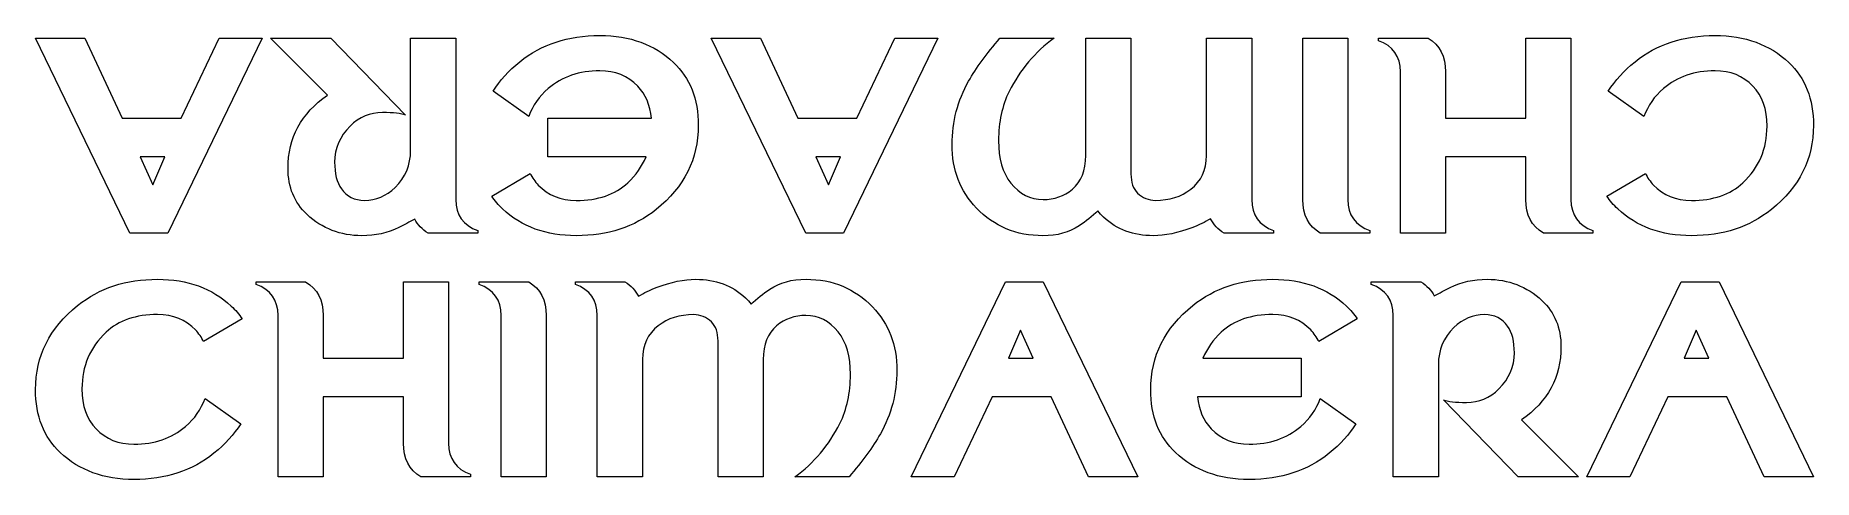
# Model space of a CAD drawing. Extents: x -36.5 to 36.5, y -9.1 to 9.1.
import ezdxf

# ---------------------------------------------------------------- set-up
doc = ezdxf.new("R2010")
doc.units = 0
doc.layers.add('engrave', color=3, linetype='Continuous', lineweight=0, true_color=0x00ff00)

msp = doc.modelspace()

# ---------------------------------------------------------------- linework, layer by layer
at = {"layer": 'engrave'}
for p, q in [((-32.603, 1), (-36.478, 9)), ((-36.478, 9), (-34.451, 9)), ((-34.451, 9), (-32.925, 5.712)), ((-27.176, 9), (-31.051, 1)), ((-30.507, 5.712), (-28.949, 9)), ((-28.949, 9), (-27.176, 9)), ((-24.498, 6.666), (-26.843, 9)), ((-26.843, 9), (-24.36, 9)), ((-24.36, 9), (-21.294, 5.844)), ((-21.088, 4.399), (-21.088, 9)), ((-21.088, 9), (-19.234, 9)), ((-19.234, 9), (-19.234, 2.382)), ((-4.876, 1), (-8.751, 9)), ((-8.751, 9), (-6.724, 9)), ((-6.724, 9), (-5.199, 5.712)), ((0.551, 9), (-3.324, 1)), ((-2.78, 5.712), (-1.223, 9)), ((-1.223, 9), (0.551, 9)), ((3.097, 9), (5.321, 9)), ((6.618, 4.183), (6.618, 9)), ((6.618, 9), (8.471, 9)), ((8.471, 9), (8.471, 3.43)), ((11.574, 4.183), (11.574, 9)), ((11.574, 9), (13.427, 9)), ((13.427, 9), (13.427, 2.382)), ((15.522, 2.382), (15.522, 9)), ((15.522, 9), (17.375, 9)), ((17.375, 9), (17.375, 2.382)), ((18.627, 8.893), (18.627, 9)), ((18.627, 9), (20.662, 9)), ((24.674, 5.712), (24.674, 9)), ((24.674, 9), (26.528, 9)), ((26.528, 9), (26.528, 2.382)), ((19.528, 1), (19.528, 7.618)), ((21.381, 7.618), (21.381, 5.712)), ((-16.241, 5.781), (-17.702, 6.824)), ((29.521, 5.781), (28.06, 6.824)), ((-32.925, 5.712), (-30.507, 5.712)), ((-15.463, 4.124), (-15.463, 5.712)), ((-15.463, 5.712), (-11.205, 5.712)), ((-5.199, 5.712), (-2.78, 5.712)), ((21.381, 5.712), (24.674, 5.712)), ((-31.178, 4.124), (-32.188, 4.124)), ((-32.188, 4.124), (-31.661, 2.985)), ((-31.661, 2.985), (-31.178, 4.124)), ((-11.428, 4.124), (-15.463, 4.124)), ((-3.452, 4.124), (-4.461, 4.124)), ((-4.461, 4.124), (-3.934, 2.985)), ((-3.934, 2.985), (-3.452, 4.124)), ((24.674, 4.124), (21.381, 4.124)), ((21.381, 4.124), (21.381, 1)), ((24.674, 2.382), (24.674, 4.124)), ((-17.761, 2.514), (-16.182, 3.451)), ((28.001, 2.514), (29.58, 3.451)), ((-31.051, 1), (-32.603, 1)), ((-18.334, 1), (-20.367, 1)), ((-18.334, 1.105), (-18.334, 1)), ((-3.324, 1), (-4.876, 1)), ((14.327, 1), (12.294, 1)), ((14.327, 1.105), (14.327, 1)), ((18.275, 1), (16.243, 1)), ((18.275, 1.105), (18.275, 1)), ((21.381, 1), (19.528, 1)), ((27.428, 1), (25.395, 1)), ((27.428, 1.105), (27.428, 1)), ((-27.428, -1.105), (-27.428, -1)), ((-27.428, -1), (-25.395, -1)), ((-21.381, -4.124), (-21.381, -1)), ((-21.381, -1), (-19.528, -1)), ((-19.528, -1), (-19.528, -7.618)), ((-18.275, -1.105), (-18.275, -1)), ((-18.275, -1), (-16.243, -1)), ((-14.327, -1.105), (-14.327, -1)), ((-14.327, -1), (-12.294, -1)), ((-0.551, -9), (3.324, -1)), ((3.324, -1), (4.876, -1)), ((4.876, -1), (8.751, -9)), ((18.334, -1.105), (18.334, -1)), ((18.334, -1), (20.367, -1)), ((27.176, -9), (31.051, -1)), ((31.051, -1), (32.603, -1)), ((32.603, -1), (36.478, -9)), ((-28.001, -2.514), (-29.58, -3.451)), ((-26.528, -9), (-26.528, -2.382)), ((-24.674, -2.382), (-24.674, -4.124)), ((-17.375, -9), (-17.375, -2.382)), ((-15.522, -2.382), (-15.522, -9)), ((-13.427, -9), (-13.427, -2.382)), ((17.761, -2.514), (16.182, -3.451)), ((19.234, -9), (19.234, -2.382)), ((-8.471, -9), (-8.471, -3.43)), ((3.934, -2.985), (3.452, -4.124)), ((4.461, -4.124), (3.934, -2.985)), ((31.661, -2.985), (31.178, -4.124)), ((32.188, -4.124), (31.661, -2.985)), ((-24.674, -4.124), (-21.381, -4.124)), ((-11.574, -4.183), (-11.574, -9)), ((-6.618, -4.183), (-6.618, -9)), ((3.452, -4.124), (4.461, -4.124)), ((11.428, -4.124), (15.463, -4.124)), ((15.463, -4.124), (15.463, -5.712)), ((31.178, -4.124), (32.188, -4.124)), ((21.088, -4.399), (21.088, -9)), ((-29.521, -5.781), (-28.06, -6.824)), ((-21.381, -5.712), (-24.674, -5.712)), ((-24.674, -5.712), (-24.674, -9)), ((-21.381, -7.618), (-21.381, -5.712)), ((2.78, -5.712), (1.223, -9)), ((5.199, -5.712), (2.78, -5.712)), ((6.724, -9), (5.199, -5.712)), ((15.463, -5.712), (11.205, -5.712)), ((16.241, -5.781), (17.702, -6.824)), ((30.507, -5.712), (28.949, -9)), ((32.925, -5.712), (30.507, -5.712)), ((34.451, -9), (32.925, -5.712)), ((24.36, -9), (21.294, -5.844)), ((24.498, -6.666), (26.843, -9)), ((-24.674, -9), (-26.528, -9)), ((-18.627, -9), (-20.662, -9)), ((-18.627, -8.893), (-18.627, -9)), ((-15.522, -9), (-17.375, -9)), ((-11.574, -9), (-13.427, -9)), ((-6.618, -9), (-8.471, -9)), ((-3.097, -9), (-5.321, -9)), ((1.223, -9), (-0.551, -9)), ((8.751, -9), (6.724, -9)), ((21.088, -9), (19.234, -9)), ((26.843, -9), (24.36, -9)), ((28.949, -9), (27.176, -9)), ((36.478, -9), (34.451, -9))]:
    msp.add_line(p, q, dxfattribs=at)
for points in [[(-16.606, 8.031), (-15.717, 8.748), (-14.623, 9.107), (-13.324, 9.107)], [(-13.324, 9.107), (-12.088, 9.107), (-11.08, 8.739), (-10.301, 8.005)], [(1.81, 7.236), (2.114, 7.773), (2.543, 8.361), (3.097, 9)], [(5.321, 9), (4.541, 8.435), (3.925, 7.705), (3.473, 6.809)], [(19.528, 7.618), (19.528, 8.253), (19.227, 8.678), (18.627, 8.893)], [(20.662, 9), (21.141, 8.714), (21.381, 8.253), (21.381, 7.618)], [(29.157, 8.031), (30.046, 8.748), (31.14, 9.107), (32.439, 9.107)], [(32.439, 9.107), (33.674, 9.107), (34.682, 8.739), (35.462, 8.005)], [(-17.702, 6.824), (-17.427, 7.261), (-17.062, 7.664), (-16.606, 8.031)], [(28.06, 6.824), (28.335, 7.261), (28.701, 7.664), (29.157, 8.031)], [(-13.324, 7.661), (-14.16, 7.661), (-14.866, 7.417), (-15.442, 6.929)], [(-11.767, 7.03), (-12.173, 7.451), (-12.692, 7.661), (-13.324, 7.661)], [(-10.301, 8.005), (-9.623, 7.366), (-9.284, 6.505), (-9.284, 5.421)], [(32.439, 7.661), (31.602, 7.661), (30.896, 7.417), (30.32, 6.929)], [(33.995, 7.03), (33.589, 7.451), (33.071, 7.661), (32.439, 7.661)], [(35.462, 8.005), (36.139, 7.366), (36.478, 6.505), (36.478, 5.421)], [(-26.118, 3.658), (-26.118, 4.911), (-25.578, 5.913), (-24.498, 6.666)], [(-15.442, 6.929), (-15.812, 6.615), (-16.079, 6.232), (-16.241, 5.781)], [(-11.205, 5.712), (-11.255, 6.255), (-11.442, 6.695), (-11.767, 7.03)], [(1.133, 4.637), (1.133, 5.572), (1.359, 6.439), (1.81, 7.236)], [(3.473, 6.809), (3.183, 6.233), (3.038, 5.56), (3.038, 4.791)], [(30.32, 6.929), (29.95, 6.615), (29.684, 6.232), (29.521, 5.781)], [(34.573, 5.39), (34.573, 6.084), (34.38, 6.631), (33.995, 7.03)], [(-22.242, 5.945), (-22.75, 5.945), (-23.193, 5.76), (-23.571, 5.39)], [(-21.294, 5.844), (-21.474, 5.911), (-21.79, 5.945), (-22.242, 5.945)], [(-23.571, 5.39), (-23.994, 4.973), (-24.206, 4.48), (-24.206, 3.912)], [(-9.284, 5.421), (-9.284, 4.044), (-9.86, 2.893), (-11.01, 1.969)], [(33.587, 3.069), (34.244, 3.684), (34.573, 4.458), (34.573, 5.39)], [(36.478, 5.421), (36.478, 4.044), (35.903, 2.893), (34.752, 1.969)], [(-21.723, 2.875), (-21.3, 3.28), (-21.088, 3.788), (-21.088, 4.399)], [(2.134, 2.028), (1.467, 2.722), (1.133, 3.592), (1.133, 4.637)], [(3.038, 4.791), (3.038, 4.056), (3.206, 3.477), (3.542, 3.054)], [(-25.339, 1.767), (-25.859, 2.255), (-26.118, 2.885), (-26.118, 3.658)], [(-24.206, 3.912), (-24.206, 3.446), (-24.113, 3.08), (-23.926, 2.816)], [(-12.175, 3.069), (-11.843, 3.381), (-11.594, 3.732), (-11.428, 4.124)], [(6.068, 2.8), (6.434, 3.107), (6.618, 3.568), (6.618, 4.183)], [(10.923, 2.8), (11.357, 3.136), (11.574, 3.597), (11.574, 4.183)], [(-16.182, 3.451), (-16.094, 3.275), (-15.983, 3.116), (-15.849, 2.974)], [(-15.849, 2.974), (-15.447, 2.551), (-14.928, 2.339), (-14.292, 2.339)], [(-14.292, 2.339), (-13.4, 2.339), (-12.694, 2.582), (-12.175, 3.069)], [(3.542, 3.054), (3.899, 2.603), (4.34, 2.377), (4.865, 2.377)], [(8.471, 3.43), (8.471, 3.08), (8.563, 2.818), (8.746, 2.642)], [(29.58, 3.451), (29.668, 3.275), (29.779, 3.116), (29.914, 2.974)], [(29.914, 2.974), (30.316, 2.551), (30.834, 2.339), (31.47, 2.339)], [(31.47, 2.339), (32.36, 2.339), (33.066, 2.582), (33.587, 3.069)], [(-23.926, 2.816), (-23.703, 2.502), (-23.387, 2.345), (-22.978, 2.345)], [(-22.978, 2.345), (-22.512, 2.345), (-22.094, 2.521), (-21.723, 2.875)], [(-19.234, 2.382), (-19.234, 1.747), (-18.934, 1.321), (-18.334, 1.105)], [(-17.315, 1.995), (-17.485, 2.154), (-17.634, 2.327), (-17.761, 2.514)], [(4.865, 2.377), (5.328, 2.377), (5.729, 2.518), (6.068, 2.8)], [(8.746, 2.642), (8.951, 2.444), (9.195, 2.345), (9.478, 2.345)], [(9.478, 2.345), (10.049, 2.345), (10.531, 2.496), (10.923, 2.8)], [(13.427, 2.382), (13.427, 1.747), (13.727, 1.321), (14.327, 1.105)], [(16.243, 1), (15.762, 1.286), (15.522, 1.747), (15.522, 2.382)], [(17.375, 2.382), (17.375, 1.747), (17.675, 1.321), (18.275, 1.105)], [(25.395, 1), (24.915, 1.286), (24.674, 1.747), (24.674, 2.382)], [(26.528, 2.382), (26.528, 1.747), (26.828, 1.321), (27.428, 1.105)], [(28.447, 1.995), (28.277, 2.154), (28.129, 2.327), (28.001, 2.514)], [(-23.089, 0.893), (-23.968, 0.893), (-24.718, 1.185), (-25.339, 1.767)], [(-20.918, 1.578), (-21.123, 1.457), (-21.342, 1.34), (-21.574, 1.227)], [(-20.367, 1), (-20.615, 1.149), (-20.799, 1.341), (-20.918, 1.578)], [(-14.292, 0.893), (-15.524, 0.893), (-16.532, 1.261), (-17.315, 1.995)], [(-11.01, 1.969), (-11.903, 1.252), (-12.997, 0.893), (-14.292, 0.893)], [(4.861, 0.893), (3.766, 0.893), (2.857, 1.272), (2.134, 2.028)], [(7.115, 1.91), (6.883, 1.688), (6.625, 1.484), (6.343, 1.296)], [(7.348, 1.651), (7.26, 1.732), (7.183, 1.818), (7.115, 1.91)], [(9.387, 0.893), (8.575, 0.893), (7.896, 1.146), (7.348, 1.651)], [(11.738, 1.593), (11.509, 1.452), (11.255, 1.329), (10.975, 1.223)], [(12.294, 1), (12.043, 1.149), (11.857, 1.346), (11.738, 1.593)], [(31.47, 0.893), (30.238, 0.893), (29.231, 1.261), (28.447, 1.995)], [(34.752, 1.969), (33.86, 1.252), (32.766, 0.893), (31.47, 0.893)], [(-21.574, 1.227), (-22.033, 1.005), (-22.538, 0.893), (-23.089, 0.893)], [(6.343, 1.296), (5.937, 1.028), (5.443, 0.893), (4.861, 0.893)], [(10.975, 1.223), (10.4, 1.003), (9.871, 0.893), (9.387, 0.893)], [(-34.752, -1.969), (-33.86, -1.252), (-32.766, -0.893), (-31.47, -0.893)], [(-31.47, -0.893), (-30.238, -0.893), (-29.231, -1.261), (-28.447, -1.995)], [(-26.528, -2.382), (-26.528, -1.747), (-26.828, -1.321), (-27.428, -1.105)], [(-25.395, -1), (-24.915, -1.286), (-24.674, -1.747), (-24.674, -2.382)], [(-17.375, -2.382), (-17.375, -1.747), (-17.675, -1.321), (-18.275, -1.105)], [(-16.243, -1), (-15.762, -1.286), (-15.522, -1.747), (-15.522, -2.382)], [(-13.427, -2.382), (-13.427, -1.747), (-13.727, -1.321), (-14.327, -1.105)], [(-12.294, -1), (-12.043, -1.149), (-11.857, -1.346), (-11.738, -1.593)], [(-11.738, -1.593), (-11.509, -1.452), (-11.255, -1.329), (-10.975, -1.223)], [(-10.975, -1.223), (-10.4, -1.003), (-9.871, -0.893), (-9.387, -0.893)], [(-9.387, -0.893), (-8.575, -0.893), (-7.896, -1.146), (-7.348, -1.651)], [(-7.115, -1.91), (-6.883, -1.688), (-6.625, -1.484), (-6.343, -1.296)], [(-6.343, -1.296), (-5.937, -1.028), (-5.443, -0.893), (-4.861, -0.893)], [(-4.861, -0.893), (-3.766, -0.893), (-2.857, -1.272), (-2.134, -2.028)], [(11.01, -1.969), (11.903, -1.252), (12.997, -0.893), (14.292, -0.893)], [(14.292, -0.893), (15.524, -0.893), (16.532, -1.261), (17.315, -1.995)], [(19.234, -2.382), (19.234, -1.747), (18.934, -1.321), (18.334, -1.105)], [(20.367, -1), (20.615, -1.149), (20.799, -1.341), (20.918, -1.578)], [(20.918, -1.578), (21.123, -1.457), (21.342, -1.34), (21.574, -1.227)], [(21.574, -1.227), (22.033, -1.005), (22.538, -0.893), (23.089, -0.893)], [(23.089, -0.893), (23.968, -0.893), (24.718, -1.185), (25.339, -1.767)], [(-36.478, -5.421), (-36.478, -4.044), (-35.903, -2.893), (-34.752, -1.969)], [(-28.447, -1.995), (-28.277, -2.154), (-28.129, -2.327), (-28.001, -2.514)], [(-7.348, -1.651), (-7.26, -1.732), (-7.183, -1.818), (-7.115, -1.91)], [(-2.134, -2.028), (-1.467, -2.722), (-1.133, -3.592), (-1.133, -4.637)], [(9.284, -5.421), (9.284, -4.044), (9.86, -2.893), (11.01, -1.969)], [(17.315, -1.995), (17.485, -2.154), (17.634, -2.327), (17.761, -2.514)], [(25.339, -1.767), (25.859, -2.255), (26.118, -2.885), (26.118, -3.658)], [(-31.47, -2.339), (-32.36, -2.339), (-33.066, -2.582), (-33.587, -3.069)], [(-29.914, -2.974), (-30.316, -2.551), (-30.834, -2.339), (-31.47, -2.339)], [(-10.923, -2.8), (-11.357, -3.136), (-11.574, -3.597), (-11.574, -4.183)], [(-9.478, -2.345), (-10.049, -2.345), (-10.531, -2.496), (-10.923, -2.8)], [(-8.746, -2.642), (-8.951, -2.444), (-9.195, -2.345), (-9.478, -2.345)], [(-8.471, -3.43), (-8.471, -3.08), (-8.563, -2.818), (-8.746, -2.642)], [(-6.068, -2.8), (-6.434, -3.107), (-6.618, -3.568), (-6.618, -4.183)], [(-4.865, -2.377), (-5.328, -2.377), (-5.729, -2.518), (-6.068, -2.8)], [(-3.542, -3.054), (-3.899, -2.603), (-4.34, -2.377), (-4.865, -2.377)], [(14.292, -2.339), (13.4, -2.339), (12.694, -2.582), (12.175, -3.069)], [(15.849, -2.974), (15.447, -2.551), (14.928, -2.339), (14.292, -2.339)], [(21.723, -2.875), (21.3, -3.28), (21.088, -3.788), (21.088, -4.399)], [(22.978, -2.345), (22.512, -2.345), (22.094, -2.521), (21.723, -2.875)], [(23.926, -2.816), (23.703, -2.502), (23.387, -2.345), (22.978, -2.345)], [(24.206, -3.912), (24.206, -3.446), (24.113, -3.08), (23.926, -2.816)], [(-33.587, -3.069), (-34.244, -3.684), (-34.573, -4.458), (-34.573, -5.39)], [(-29.58, -3.451), (-29.668, -3.275), (-29.779, -3.116), (-29.914, -2.974)], [(-3.038, -4.791), (-3.038, -4.056), (-3.206, -3.477), (-3.542, -3.054)], [(12.175, -3.069), (11.843, -3.381), (11.594, -3.732), (11.428, -4.124)], [(16.182, -3.451), (16.094, -3.275), (15.983, -3.116), (15.849, -2.974)], [(23.571, -5.39), (23.994, -4.973), (24.206, -4.48), (24.206, -3.912)], [(26.118, -3.658), (26.118, -4.911), (25.578, -5.913), (24.498, -6.666)], [(-3.473, -6.809), (-3.183, -6.233), (-3.038, -5.56), (-3.038, -4.791)], [(-1.133, -4.637), (-1.133, -5.572), (-1.359, -6.439), (-1.81, -7.236)], [(-35.462, -8.005), (-36.139, -7.366), (-36.478, -6.505), (-36.478, -5.421)], [(-34.573, -5.39), (-34.573, -6.084), (-34.38, -6.631), (-33.995, -7.03)], [(-30.32, -6.929), (-29.95, -6.615), (-29.684, -6.232), (-29.521, -5.781)], [(10.301, -8.005), (9.623, -7.366), (9.284, -6.505), (9.284, -5.421)], [(11.205, -5.712), (11.255, -6.255), (11.442, -6.695), (11.767, -7.03)], [(15.442, -6.929), (15.812, -6.615), (16.079, -6.232), (16.241, -5.781)], [(22.242, -5.945), (22.75, -5.945), (23.193, -5.76), (23.571, -5.39)], [(21.294, -5.844), (21.474, -5.911), (21.79, -5.945), (22.242, -5.945)], [(-33.995, -7.03), (-33.589, -7.451), (-33.071, -7.661), (-32.439, -7.661)], [(-32.439, -7.661), (-31.602, -7.661), (-30.896, -7.417), (-30.32, -6.929)], [(-28.06, -6.824), (-28.335, -7.261), (-28.701, -7.664), (-29.157, -8.031)], [(-5.321, -9), (-4.541, -8.435), (-3.925, -7.705), (-3.473, -6.809)], [(-1.81, -7.236), (-2.114, -7.773), (-2.543, -8.361), (-3.097, -9)], [(11.767, -7.03), (12.173, -7.451), (12.692, -7.661), (13.324, -7.661)], [(13.324, -7.661), (14.16, -7.661), (14.866, -7.417), (15.442, -6.929)], [(17.702, -6.824), (17.427, -7.261), (17.062, -7.664), (16.606, -8.031)], [(-32.439, -9.107), (-33.674, -9.107), (-34.682, -8.739), (-35.462, -8.005)], [(-20.662, -9), (-21.141, -8.714), (-21.381, -8.253), (-21.381, -7.618)], [(-19.528, -7.618), (-19.528, -8.253), (-19.227, -8.678), (-18.627, -8.893)], [(13.324, -9.107), (12.088, -9.107), (11.08, -8.739), (10.301, -8.005)], [(-29.157, -8.031), (-30.046, -8.748), (-31.14, -9.107), (-32.439, -9.107)], [(16.606, -8.031), (15.717, -8.748), (14.623, -9.107), (13.324, -9.107)]]:
    msp.add_open_spline(points, degree=3, dxfattribs=at)

doc.saveas('drawing.dxf')
